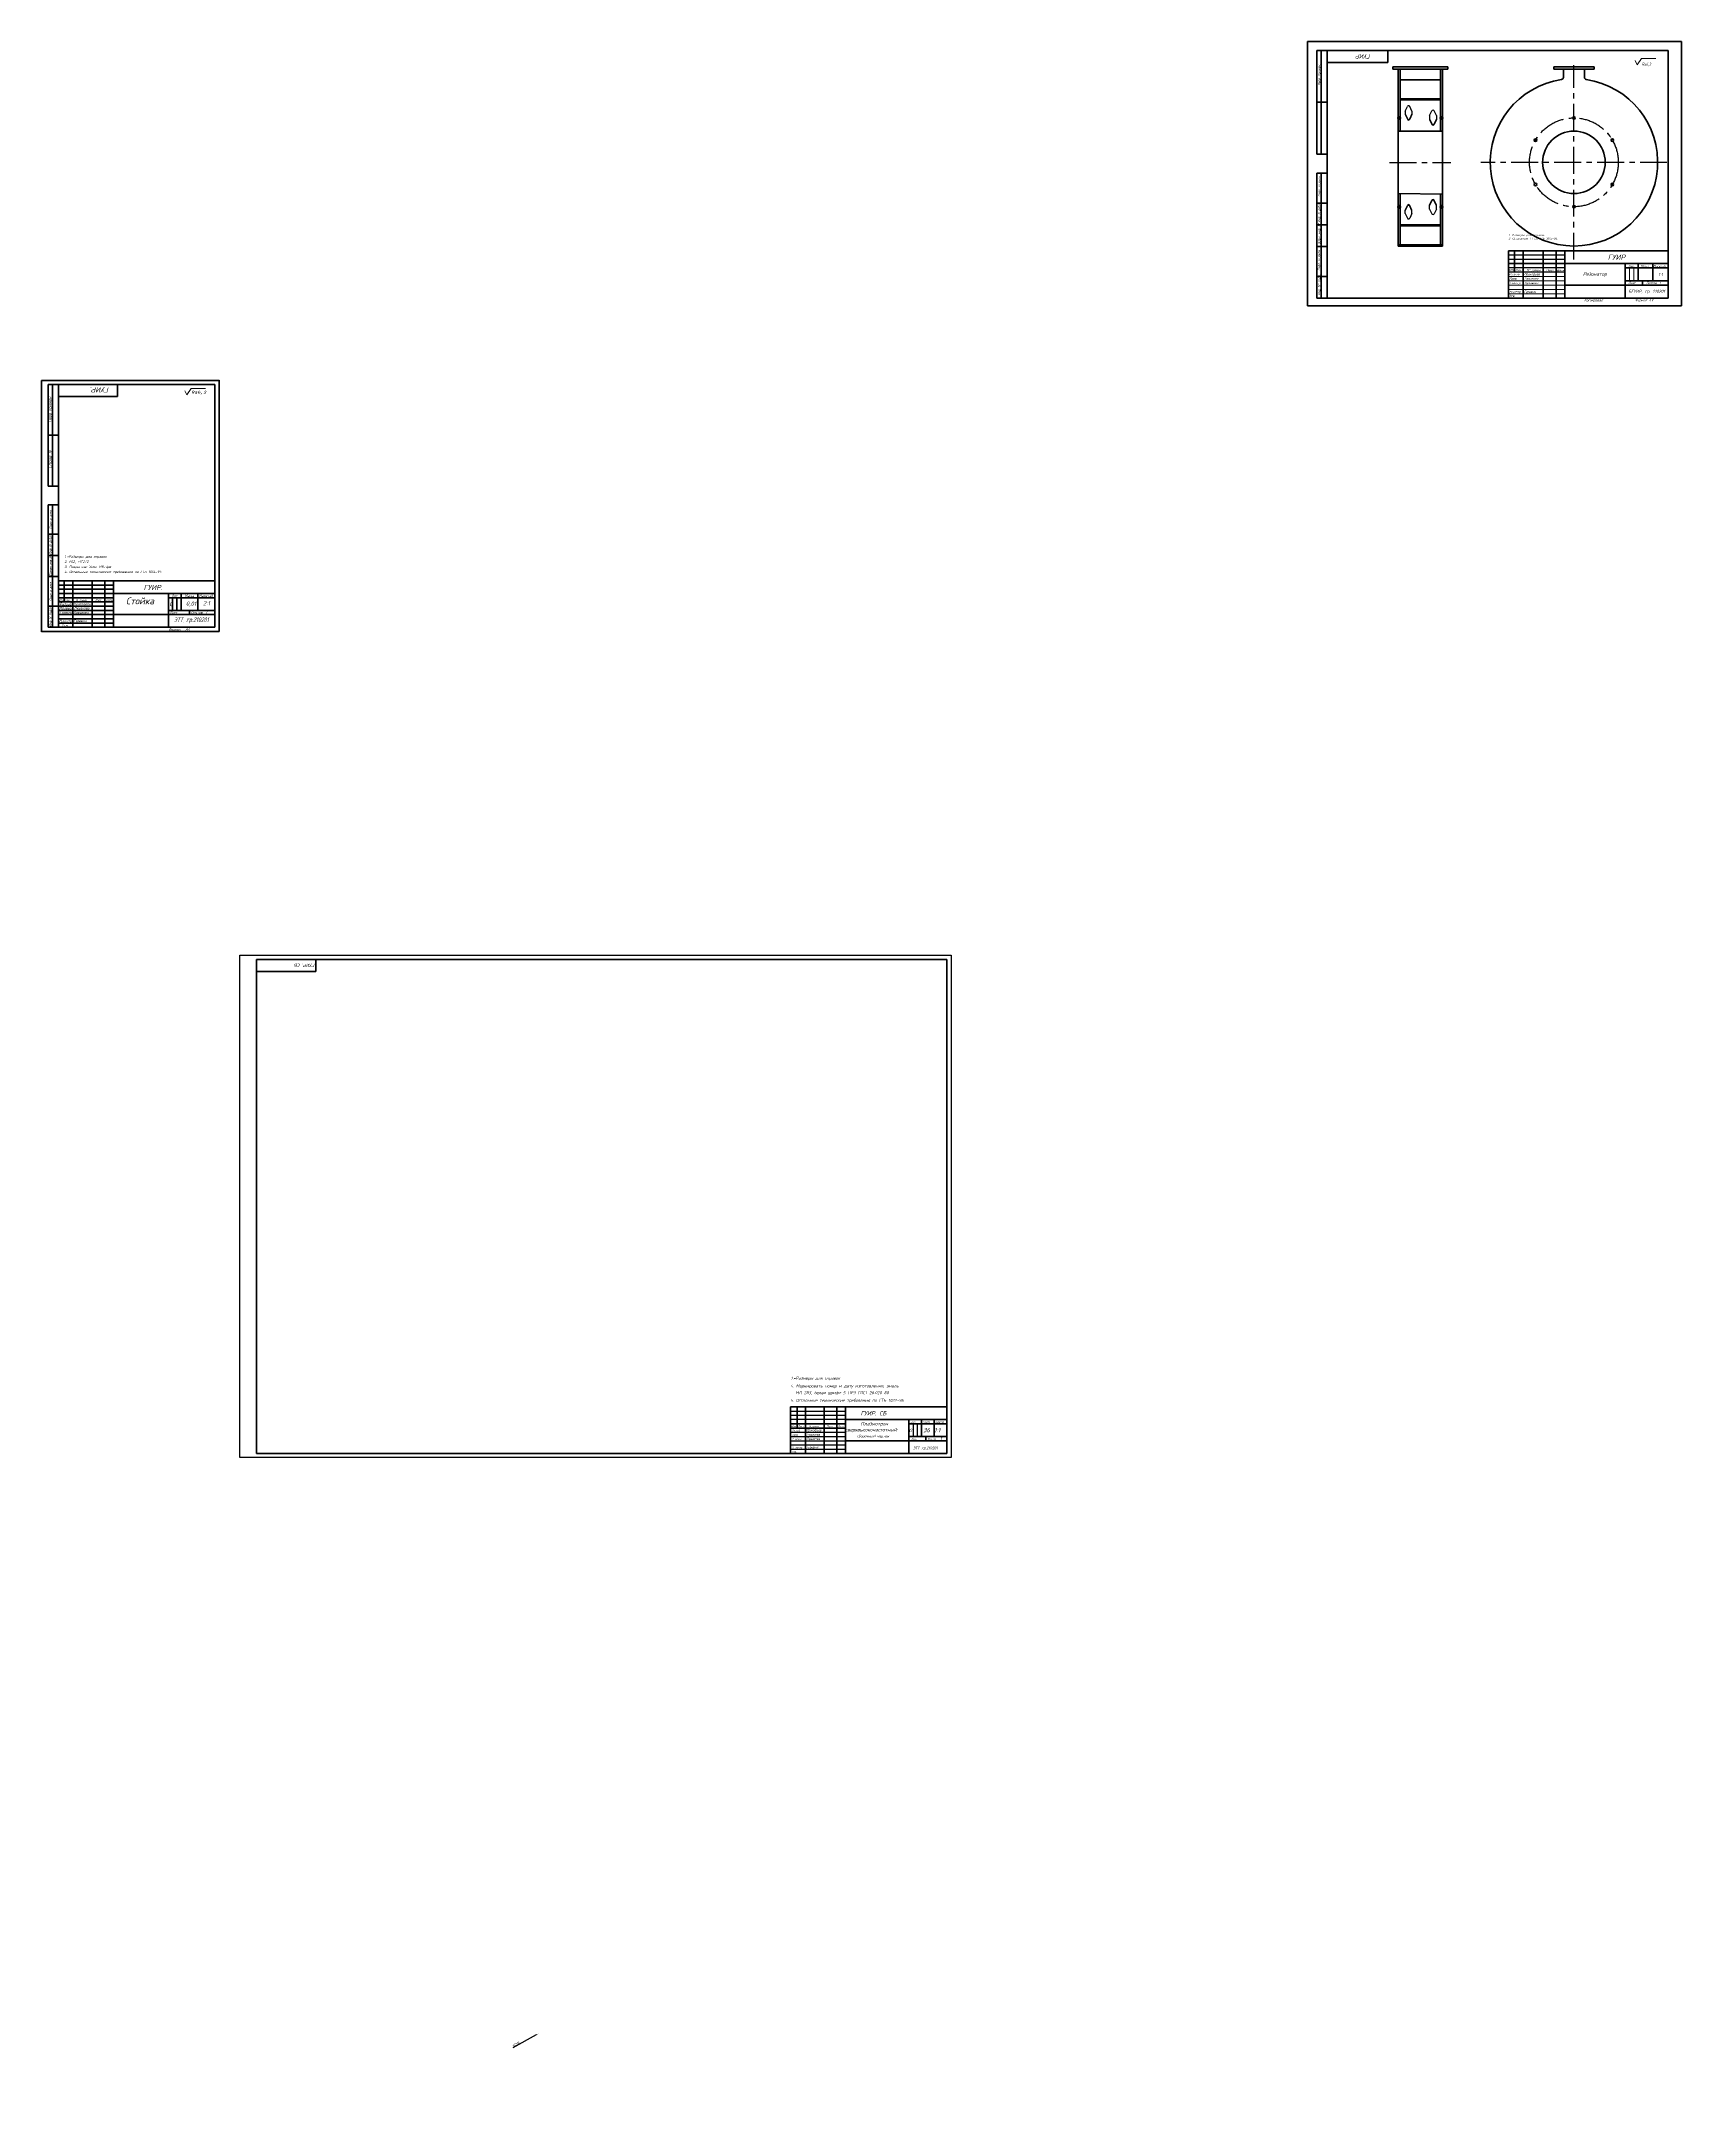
# Model space of a CAD drawing. Header units: millimetres. Extents: x 10739 to 32134, y 609 to 16625.
# Drawn here: x 30195 to 32134, y 1461 to 3912 of the extents above; entities that cross this region are included whole.
import ezdxf
from ezdxf.enums import TextEntityAlignment as Align

# ---------------------------------------------------------------- set-up
doc = ezdxf.new("R2010")
doc.units = ezdxf.units.MM
doc.linetypes.add('CENTER', pattern=[50.8, 31.75, -6.35, 6.35, -6.35])
doc.linetypes.add('K5LT32770', pattern=[0])
for name, color, linetype in [('Razmer', 3, 'Continuous'), ('разм', 3, 'Continuous'), ('РАМКА', 7, 'Continuous'), ('Текст', 3, 'Continuous')]:
    doc.layers.add(name, color=color, linetype=linetype)
for name, color, linetype, lineweight in [('Основная', 7, 'Continuous', 40), ('разьеры', 10, 'Continuous', 25), ('тонкая', 7, 'Continuous', 20), ('тонкая-текст-02', 4, 'Continuous', 20)]:
    doc.layers.add(name, color=color, linetype=linetype, lineweight=lineweight)
doc.styles.add('6', font='cour.ttf', dxfattribs={"oblique": 15, "height": 3.5})
doc.styles.add('ADRF1', font='romans', dxfattribs={"oblique": 15})
doc.styles.add('ISOCPEUR', font='isocpeur.ttf', dxfattribs={"oblique": 15})
doc.styles.add('KTEXTSTYLE', font='GOST_AU.SHX', dxfattribs={"width": 0.96, "height": 5})
doc.styles.get("Standard").update_dxf_attribs({"font": 'arial.ttf'})
doc.dimstyles.new('ISO-25', dxfattribs={"dimtxt": 2.5, "dimasz": 2.5, "dimexe": 1.25, "dimexo": 0.625, "dimtad": 1, "dimtxsty": 'Standard', "dimcen": 2.5, "dimadec": 0, "dimazin": 0, "dimtfac": 1, "dimtmove": 0, "dimatfit": 3, "dimfxl": 1, "dimarcsym": 0})

# ---------------------------------------------------------------- blocks, each defined once
blk = doc.blocks.new('*U135')
at = {"lineweight": 60}
blk.add_circle((0, 0), 1.5, dxfattribs=at)
blk = doc.blocks.new('*U136')
at = {"color": 0, "linetype": 'ByBlock', "lineweight": -2, "transparency": 16777216}
for p, rotation in [((13393.3, 1608.4), 120), ((13445.8, 1608.4), 60.00000000000001), ((13367.1, 1562.9), 180), ((13393.3, 1517.5), 239.9999999999999), ((13445.8, 1517.5), 299.9999999999999)]:
    blk.add_blockref('*U135', p, dxfattribs=dict(at, rotation=rotation))
blk.add_blockref('*U135', (13472.1, 1562.9), dxfattribs=at)
blk = doc.blocks.new('*D230')
at = {"layer": 'Defpoints', "color": 0, "lineweight": 25, "transparency": 16777216}
for p in [(30782.1, 1556.7), (30608.8, 1461)]:
    blk.add_point(p, dxfattribs=at)
at = {"layer": 'разьеры', "color": 0, "lineweight": -2, "transparency": 16777216}
blk.add_line((30752.3, 1540.2), (30779.9, 1555.5), dxfattribs=at)
at = {"layer": 'разьеры', "color": 0, "lineweight": 25, "transparency": 16777216}
blk.add_solid([(30779.7, 1555.8), (30780.1, 1555.1), (30782.1, 1556.7)], dxfattribs=at)
at = {"layer": 'разьеры', "color": 0, "lineweight": 25, "transparency": 16777216, "insert": (30755.6, 1544.3), "char_height": 2.5, "attachment_point": 5, "rotation": 28.8867}
blk.add_mtext('%%C396', dxfattribs=at)

msp = doc.modelspace()

# ---------------------------------------------------------------- linework, layer by layer
at = {"color": 0, "lineweight": 40}
for p, q in [((31691.25205, 3599.68719), (31691.25205, 3912.42819)), ((32133.51205, 3912.42819), (32133.51205, 3599.73563)), ((31912.38205, 3599.68719), (31691.25205, 3599.68719)), ((32133.51205, 3599.73563), (31912.38205, 3599.73563)), ((30194.59364, 3214.68491), (30194.59364, 3511.68491)), ((30194.59364, 3511.68491), (30404.59364, 3511.68491)), ((30194.59367, 3214.40856), (30194.59367, 3511.40856)), ((30214.59364, 3506.68491), (30202.59364, 3506.68491)), ((30202.59364, 3506.68491), (30202.59364, 3386.68491)), ((30207.59364, 3386.68491), (30207.59364, 3506.68491)), ((30214.59364, 3219.68491), (30214.59364, 3506.68491)), ((30214.59364, 3506.68491), (30399.59364, 3506.68491)), ((30284.59364, 3492.68491), (30284.59364, 3506.68491)), ((30399.59364, 3506.68491), (30399.59364, 3219.68491)), ((30404.59364, 3214.73091), (30404.59364, 3511.73091)), ((30214.59364, 3492.68491), (30284.59364, 3492.68491)), ((30202.59364, 3446.68491), (30214.59364, 3446.68491)), ((30202.59364, 3386.68491), (30214.59364, 3386.68491)), ((30202.59364, 3219.68491), (30202.59364, 3364.68491)), ((30202.59364, 3364.68491), (30214.59364, 3364.68491)), ((30207.59364, 3219.68491), (30207.59364, 3364.68491)), ((30202.59364, 3329.68491), (30214.59364, 3329.68491)), ((30202.59364, 3304.68491), (30214.59364, 3304.68491)), ((30202.59364, 3279.68491), (30214.59364, 3279.68491)), ((30214.59364, 3274.68491), (30399.59364, 3274.68491)), ((30214.59364, 3269.68491), (30279.59364, 3269.68491)), ((30214.59364, 3264.68491), (30279.59364, 3264.68491)), ((30221.59364, 3249.68491), (30221.59364, 3274.68491)), ((30231.59364, 3274.68491), (30231.59364, 3219.68491)), ((30254.59364, 3219.68491), (30254.59364, 3274.68491)), ((30269.59364, 3274.68491), (30269.59364, 3219.68491)), ((30279.59364, 3219.68491), (30279.59364, 3274.68491)), ((30202.59364, 3244.68491), (30214.59364, 3244.68491)), ((30214.59364, 3259.68491), (30279.59364, 3259.68491)), ((30214.59364, 3254.68491), (30279.59364, 3254.68491)), ((30214.59364, 3249.68491), (30279.59364, 3249.68491)), ((30214.59364, 3244.68491), (30279.59364, 3244.68491)), ((30214.59364, 3239.68491), (30279.59364, 3239.68491)), ((30279.59364, 3259.68491), (30399.59364, 3259.68491)), ((30344.59364, 3259.68491), (30344.59364, 3219.68491)), ((30344.59364, 3254.68491), (30399.59364, 3254.68491)), ((30344.59364, 3239.68491), (30399.59364, 3239.68491)), ((30349.59364, 3254.68491), (30349.59364, 3239.68491)), ((30354.59364, 3254.68491), (30354.59364, 3239.68491)), ((30359.59364, 3259.68491), (30359.59364, 3239.68491)), ((30369.59364, 3239.68491), (30369.59364, 3234.68491)), ((30379.59364, 3259.68491), (30379.59364, 3239.68491)), ((30404.59364, 3214.68491), (30194.59364, 3214.68491)), ((30214.59364, 3219.68491), (30202.59364, 3219.68491)), ((30214.59364, 3234.68491), (30279.59364, 3234.68491)), ((30214.59364, 3229.68491), (30279.59364, 3229.68491)), ((30214.59364, 3224.68491), (30279.59364, 3224.68491)), ((30399.59364, 3219.68491), (30214.59364, 3219.68491)), ((30279.59364, 3234.68491), (30399.59364, 3234.68491))]:
    msp.add_line(p, q, dxfattribs=at)
at = {"lineweight": 60}
for p, q in [((31691.25205, 3912.42819), (32133.51205, 3912.42819)), ((31982.56487, 3879.74581), (31982.56487, 3882.24581)), ((31982.56487, 3882.24581), (32030.06487, 3882.24581)), ((32018.81487, 3879.74581), (31982.56487, 3879.74581)), ((31993.81487, 3869.88131), (31993.81487, 3879.74581)), ((32018.81487, 3879.74581), (32018.81487, 3869.88131)), ((32030.06487, 3879.74581), (32018.81487, 3879.74581)), ((32030.06487, 3882.24581), (32030.06487, 3879.74581)), ((31798.46148, 3732.49581), (31798.46148, 3806.49581)), ((31850.96148, 3731.99581), (31850.96148, 3806.49581))]:
    msp.add_line(p, q, dxfattribs=at)
at = {"lineweight": 50}
for p, q in [((31792.21148, 3879.74581), (31792.21148, 3882.24581)), ((31792.21148, 3882.24581), (31824.71148, 3882.24581)), ((31792.21148, 3879.74581), (31798.46148, 3879.74581)), ((31798.46148, 3867.24581), (31798.46148, 3879.74581)), ((31798.46148, 3879.74581), (31850.96148, 3879.74581)), ((31800.96148, 3806.49581), (31800.96148, 3879.74581)), ((31857.21148, 3882.24581), (31824.71148, 3882.24581)), ((31848.46148, 3806.49581), (31848.46148, 3879.74581)), ((31848.46148, 3879.74581), (31848.46148, 3879.74581)), ((31850.96148, 3867.24581), (31850.96148, 3879.74581)), ((31857.21148, 3879.74581), (31850.96148, 3879.74581)), ((31857.21148, 3879.74581), (31857.21148, 3882.24581)), ((31798.46148, 3826.99581), (31798.46148, 3867.24581)), ((31800.96148, 3867.24581), (31824.71148, 3867.24581)), ((31800.96148, 3867.24581), (31824.71148, 3867.24581)), ((31848.46148, 3867.24581), (31824.71148, 3867.24581)), ((31848.46148, 3867.24581), (31824.71148, 3867.24581)), ((31850.96148, 3826.99581), (31850.96148, 3867.24581)), ((31798.46148, 3806.49581), (31798.46148, 3826.99581)), ((31824.71148, 3844.74581), (31800.96148, 3844.74581)), ((31800.96148, 3843.49581), (31824.71148, 3843.49581)), ((31824.71148, 3844.74581), (31848.46148, 3844.74581)), ((31848.46148, 3843.49581), (31824.71148, 3843.49581)), ((31850.96148, 3806.99581), (31850.96148, 3826.99581)), ((31798.46148, 3806.49581), (31850.96148, 3806.49581)), ((31839.79199, 3813.49581), (31839.71148, 3813.49581)), ((31850.96148, 3806.99581), (31850.96148, 3806.49581)), ((31798.46148, 3732.49581), (31798.46148, 3711.99581)), ((31798.46148, 3732.49581), (31850.96148, 3731.99581)), ((31800.96148, 3732.49581), (31800.96148, 3671.74581)), ((31848.46148, 3732.01962), (31848.46148, 3671.74581)), ((31850.96148, 3731.99581), (31850.96148, 3711.99581)), ((31798.46148, 3711.99581), (31798.46148, 3670.49581)), ((31800.96148, 3705.49581), (31800.96148, 3695.49581)), ((31839.79199, 3725.49581), (31839.71148, 3725.49581)), ((31850.96148, 3711.99581), (31850.96148, 3670.49581)), ((31798.46148, 3694.24581), (31798.46148, 3695.49581)), ((31800.96148, 3695.49581), (31824.71148, 3695.49581)), ((31824.71148, 3694.24581), (31800.96148, 3694.24581)), ((31848.46148, 3695.49581), (31824.71148, 3695.49581)), ((31824.71148, 3694.24581), (31848.46148, 3694.24581)), ((31850.96148, 3694.24581), (31850.96148, 3695.49581)), ((31798.46148, 3671.74581), (31824.71148, 3671.74581)), ((31798.46148, 3671.74581), (31798.46148, 3671.74581)), ((31798.46148, 3670.49581), (31850.96148, 3670.49581)), ((31800.96148, 3671.74581), (31824.71148, 3671.74581)), ((31850.96148, 3671.74581), (31824.71148, 3671.74581)), ((31850.96148, 3671.74581), (31824.71148, 3671.74581))]:
    msp.add_line(p, q, dxfattribs=at)
at = {"linetype": 'CENTER', "lineweight": 25}
for p, q in [((32006.31487, 3654.49581), (32006.31487, 3884.49581)), ((31788.46148, 3769.49581), (31860.96148, 3769.49581)), ((32116.31487, 3769.49581), (31896.31487, 3769.49581))]:
    msp.add_line(p, q, dxfattribs=at)
at = {"color": 7}
for p, q in [((31806.84073, 3829.99581), (31809.43854, 3835.6244)), ((31806.84073, 3829.99581), (31806.84073, 3825.99581)), ((31806.84073, 3826.99581), (31809.83807, 3820.57292)), ((31806.84073, 3825.99581), (31809.43854, 3820.36722)), ((31810.80048, 3836.49581), (31810.88098, 3836.49581)), ((31814.84073, 3826.99581), (31811.84338, 3820.57292)), ((31814.84073, 3829.99581), (31812.24292, 3835.6244)), ((31814.84073, 3825.99581), (31812.24292, 3820.36722)), ((31814.84073, 3829.99581), (31814.84073, 3825.99581)), ((31835.75173, 3824.69473), (31838.34954, 3830.32332)), ((31835.75173, 3824.69473), (31835.75173, 3819.99581)), ((31839.71148, 3831.19473), (31839.79199, 3831.19473)), ((31843.75173, 3824.69473), (31841.15392, 3830.32332)), ((31843.75173, 3824.69473), (31843.75173, 3819.99581)), ((31810.74426, 3819.99581), (31810.9372, 3819.99581)), ((31810.80048, 3819.49581), (31810.88098, 3819.49581)), ((31835.75173, 3820.99581), (31838.74908, 3814.57292)), ((31835.75173, 3819.99581), (31838.34954, 3814.36722)), ((31843.75173, 3820.99581), (31840.75439, 3814.57292)), ((31843.75173, 3819.99581), (31841.15392, 3814.36722)), ((31806.84073, 3712.99581), (31809.43854, 3718.6244)), ((31806.84073, 3711.99581), (31809.83807, 3718.41869)), ((31806.84073, 3708.99581), (31806.84073, 3712.99581)), ((31806.84073, 3708.99581), (31809.43854, 3703.36722)), ((31810.74426, 3718.99581), (31810.9372, 3718.99581)), ((31810.80048, 3719.49581), (31810.88098, 3719.49581)), ((31810.80048, 3702.49581), (31810.88098, 3702.49581)), ((31814.84073, 3711.99581), (31811.84338, 3718.41869)), ((31814.84073, 3712.99581), (31812.24292, 3718.6244)), ((31814.84073, 3708.99581), (31812.24292, 3703.36722)), ((31814.84073, 3708.99581), (31814.84073, 3712.99581)), ((31835.75173, 3718.99581), (31838.34954, 3724.6244)), ((31835.75173, 3717.99581), (31838.74908, 3724.41869)), ((31835.75173, 3714.29688), (31835.75173, 3718.99581)), ((31835.75173, 3714.29688), (31838.34954, 3708.6683)), ((31839.71148, 3707.79688), (31839.79199, 3707.79688)), ((31843.75173, 3717.99581), (31840.75439, 3724.41869)), ((31843.75173, 3718.99581), (31841.15392, 3724.6244)), ((31843.75173, 3714.29688), (31841.15392, 3708.6683)), ((31843.75173, 3714.29688), (31843.75173, 3718.99581))]:
    msp.add_line(p, q, dxfattribs=at)
at = {"linetype": 'CENTER', "lineweight": 25, "ltscale": 0.25}
for p, q in [((31797.46148, 3821.99581), (31801.96148, 3821.99581)), ((31847.46148, 3821.99581), (31851.96148, 3821.99581)), ((31797.46148, 3716.99581), (31801.96148, 3716.99581)), ((31847.46148, 3716.99581), (31851.96148, 3716.99581))]:
    msp.add_line(p, q, dxfattribs=at)
at = {"color": 7, "lineweight": 60}
for p, q in [((31798.46148, 3823.49581), (31800.96148, 3823.49581)), ((31798.46148, 3820.49581), (31800.96148, 3820.49581)), ((31850.96148, 3823.49581), (31848.46148, 3823.49581)), ((31850.96148, 3820.49581), (31848.46148, 3820.49581)), ((31798.46148, 3718.49581), (31800.96148, 3718.49581)), ((31798.46148, 3715.49581), (31800.96148, 3715.49581)), ((31850.96148, 3718.49581), (31848.46148, 3718.49581)), ((31850.96148, 3715.49581), (31848.46148, 3715.49581))]:
    msp.add_line(p, q, dxfattribs=at)
for p, q in [((31995.40991, 3659.8928), (31929.07091, 3659.8928)), ((31995.40991, 3654.7898), (31929.07091, 3654.7898)), ((31995.40991, 3644.5838), (31929.07091, 3644.5838)), ((31995.40991, 3639.4808), (31929.07091, 3639.4808)), ((32066.85191, 3608.8628), (32066.85191, 3608.8628))]:
    msp.add_line(p, q)
at = {"linetype": 'CENTER', "lineweight": 25}
msp.add_circle((32006.31487, 3769.49581), 52.5, dxfattribs=at)
at = {"lineweight": 60}
msp.add_circle((32006.31487, 3769.49581), 37, dxfattribs=at)
for centre, radius, start, end in [((32006.31487, 3769.49581), 99, 98.4984845, 81.5015155), ((31991.31487, 3869.88131), 2.5, 278.4984845, 0), ((32021.31487, 3869.88131), 2.5, 180, 261.5015155)]:
    msp.add_arc(centre, radius, start, end, dxfattribs=at)
at = {"color": 7}
for centre, radius, start, end in [((31810.80048, 3834.99581), 1.5, 90, 155.22485943), ((31810.88098, 3834.99581), 1.5, 24.77514057, 90), ((31839.71148, 3829.69473), 1.5, 90, 155.22485943), ((31839.79199, 3829.69473), 1.5, 24.77514057, 90), ((31810.80048, 3820.99581), 1.5, 204.77514057, 270), ((31810.74426, 3820.99581), 1, 205.01689348, 270), ((31810.88098, 3820.99581), 1.5, 270, 335.22485943), ((31810.9372, 3820.99581), 1, 270, 334.98310652), ((31839.71148, 3814.99581), 1.5, 204.77514057, 270), ((31839.68666, 3815.02336), 1.04017, 205.66060579, 278.93435485), ((31839.79199, 3814.99581), 1.5, 270, 335.22485943), ((31839.8482, 3814.99581), 1, 270, 334.98310652), ((31810.80048, 3717.99581), 1.5, 90, 155.22485943), ((31810.80048, 3703.99581), 1.5, 204.77514057, 270), ((31810.74426, 3717.99581), 1, 90, 154.98310652), ((31810.88098, 3717.99581), 1.5, 24.77514057, 90), ((31810.88098, 3703.99581), 1.5, 270, 335.22485943), ((31810.9372, 3717.99581), 1, 25.01689348, 90), ((31839.71148, 3723.99581), 1.5, 90, 155.22485943), ((31839.71148, 3709.29688), 1.5, 204.77514057, 270), ((31839.68666, 3723.96826), 1.04017, 81.06564515, 154.33939421), ((31839.79199, 3723.99581), 1.5, 24.77514057, 90), ((31839.79199, 3709.29688), 1.5, 270, 335.22485943), ((31839.8482, 3723.99581), 1, 25.01689348, 90)]:
    msp.add_arc(centre, radius, start, end, dxfattribs=at)
at = {"layer": 'Razmer', "color": 7}
for p, q in [((30428.99755, 2237.84293), (30428.99755, 2831.84293)), ((30428.99755, 2831.84293), (31269.99755, 2831.84293)), ((31269.99755, 2831.84293), (31269.99755, 2237.84293)), ((30448.99755, 2237.84293), (30428.99755, 2237.84293)), ((31269.99755, 2237.84293), (30448.99755, 2237.84293)), ((31269.99755, 2242.84293), (31269.99755, 2237.84293))]:
    msp.add_line(p, q, dxfattribs=at)
at = {"layer": 'Основная'}
for p, q in [((31702.49771, 3901.775), (31702.49771, 3779.303)), ((32117.88191, 3901.775), (31702.49771, 3901.775)), ((31707.60071, 3779.303), (31707.60071, 3901.775)), ((31714.74491, 3649.6868), (31714.74491, 3901.775)), ((31786.18691, 3887.4866), (31786.18691, 3901.775)), ((32117.88191, 3608.8628), (32117.88191, 3901.775)), ((31786.18691, 3887.4866), (31714.74491, 3887.4866)), ((31714.74491, 3840.539), (31702.49771, 3840.539)), ((31714.74491, 3779.303), (31702.49771, 3779.303)), ((31702.49771, 3608.8628), (31702.49771, 3756.8498)), ((31714.74491, 3756.8498), (31702.49771, 3756.8498)), ((31707.60071, 3608.8628), (31707.60071, 3756.8498)), ((31714.74491, 3721.1288), (31702.49771, 3721.1288)), ((31714.74491, 3695.6138), (31702.49771, 3695.6138)), ((31714.74491, 3670.0988), (31702.49771, 3670.0988)), ((31929.07091, 3664.9958), (31929.07091, 3608.8628)), ((32117.88191, 3664.9958), (31929.07091, 3664.9958)), ((31936.21511, 3639.4808), (31936.21511, 3664.9958)), ((31946.42111, 3664.9958), (31946.42111, 3608.8628)), ((31969.89491, 3608.8628), (31969.89491, 3664.9958)), ((31985.20391, 3664.9958), (31985.20391, 3608.8628)), ((31995.40991, 3664.9958), (31995.40991, 3608.8628)), ((31714.74491, 3634.3778), (31702.49771, 3634.3778)), ((31714.74491, 3608.8628), (31714.74491, 3649.6868)), ((31929.07091, 3649.6868), (32117.88191, 3649.6868)), ((32066.85191, 3649.6868), (32066.85191, 3608.8628)), ((32066.85191, 3644.5838), (32117.88191, 3644.5838)), ((32117.88191, 3629.2748), (32066.85191, 3629.2748)), ((32082.16091, 3649.6868), (32082.16091, 3629.2748)), ((32087.26391, 3629.2748), (32087.26391, 3624.1718)), ((32099.51111, 3649.6868), (32099.51111, 3629.2748)), ((32117.88191, 3608.8628), (31702.49771, 3608.8628)), ((32117.88191, 3624.1718), (31995.40991, 3624.1718))]:
    msp.add_line(p, q, dxfattribs=at)
at = {"layer": 'РАМКА', "color": 7, "lineweight": 60}
for p, q in [((30448.99755, 2826.84293), (31264.99755, 2826.84293)), ((30448.99755, 2242.84293), (30448.99755, 2826.84293)), ((30518.99755, 2812.84293), (30518.99755, 2826.84293)), ((31264.99755, 2826.84293), (31264.99755, 2242.84293)), ((30448.99755, 2812.84293), (30518.99755, 2812.84293)), ((31079.99755, 2297.84293), (31079.99755, 2242.84293)), ((31264.99755, 2297.84293), (31079.99755, 2297.84293)), ((31087.99755, 2297.84293), (31087.99755, 2272.84293)), ((31097.99755, 2297.84293), (31097.99755, 2242.84293)), ((31119.99755, 2297.84293), (31119.99755, 2242.84293)), ((31134.99755, 2297.84293), (31134.99755, 2242.84293)), ((31144.99755, 2297.84293), (31144.99755, 2242.84293)), ((31144.99755, 2282.84293), (31264.99755, 2282.84293)), ((31219.99755, 2282.84293), (31219.99755, 2242.84293)), ((31234.99755, 2282.84293), (31234.99755, 2262.84293)), ((31249.99755, 2282.84293), (31249.99755, 2262.84293)), ((31079.99755, 2277.84293), (31144.99755, 2277.84293)), ((31079.99755, 2272.84293), (31144.99755, 2272.84293)), ((31144.99755, 2257.84293), (31264.99755, 2257.84293)), ((31219.99755, 2277.84293), (31264.99755, 2277.84293)), ((31219.99755, 2262.84293), (31264.99755, 2262.84293)), ((31239.99755, 2262.84293), (31239.99755, 2257.84293)), ((31264.99755, 2242.84293), (30448.99755, 2242.84293))]:
    msp.add_line(p, q, dxfattribs=at)
at = {"layer": 'РАМКА', "color": 7}
for p, q in [((31079.99755, 2292.84293), (31144.99755, 2292.84293)), ((31079.99755, 2287.84293), (31144.99755, 2287.84293)), ((31080.04269, 2283.32975), (31145.04269, 2283.32975)), ((31079.71989, 2257.84336), (31144.71989, 2257.84336)), ((31079.99755, 2267.84293), (31144.99755, 2267.84293)), ((31079.99755, 2262.84293), (31144.99755, 2262.84293)), ((31224.99755, 2277.84293), (31224.99755, 2262.84293)), ((31229.99755, 2277.84293), (31229.99755, 2262.84293)), ((31079.99755, 2252.84293), (31144.99755, 2252.84293)), ((31079.99755, 2247.84293), (31144.99755, 2247.84293))]:
    msp.add_line(p, q, dxfattribs=at)
at = {"layer": 'тонкая'}
for p, q in [((31929.07091, 3634.3778), (31995.40991, 3634.3778)), ((31995.40991, 3629.2748), (31929.07091, 3629.2748)), ((32071.94229, 3644.37081), (32071.94229, 3629.2748)), ((32077.12485, 3644.37081), (32077.12485, 3629.2748)), ((31995.40991, 3624.1718), (31929.07091, 3624.1718))]:
    msp.add_line(p, q, dxfattribs=at)
for points in [[(31929.07091, 3619.0688), (31995.40991, 3619.0688)], [(31929.07091, 3613.9658), (31995.40991, 3613.9658)]]:
    msp.add_lwpolyline(points, dxfattribs=at)
at = {"layer": 'тонкая-текст-02', "color": 7, "linetype": 'K5LT32770', "lineweight": 20}
for p, q in [((32078.68837, 3889.73067), (32081.18837, 3884.73067)), ((32081.18837, 3884.73067), (32086.18837, 3892.23067)), ((32086.18837, 3892.23067), (32103.18837, 3892.23067))]:
    msp.add_line(p, q, dxfattribs=at)
at = {"layer": 'тонкая-текст-02', "color": 7, "lineweight": 20}
for p, q in [((30364.02836, 3499.44773), (30366.52836, 3494.44773)), ((30366.52836, 3494.44773), (30371.52836, 3501.94773)), ((30371.52836, 3501.94773), (30388.52836, 3501.94773))]:
    msp.add_line(p, q, dxfattribs=at)

# ---------------------------------------------------------------- block references
at = {"lineweight": 60, "rotation": 89.99999999999999}
msp.add_blockref('*U136', (33569.25972, -9650.05932), dxfattribs=at)

# ---------------------------------------------------------------- texts
at = {"color": 0, "lineweight": 40, "style": 'ISOCPEUR', "oblique": 15}
for s, height, p, p2 in [('Перв примен', 3.8523497, (30206.53355, 3462.08923), (30206.53355, 3492.13756)), ('Подп и дата', 2.7654263, (30206.74016, 3335.90896), (30206.74016, 3358.03237)), ('Инв N дубл', 3.250918, (30206.56031, 3305.27832), (30206.56031, 3328.03475)), ('Взамен инв N', 2.6615702, (30206.56031, 3280.32636), (30206.56031, 3303.08279)), ('Подп и дата', 2.7654263, (30206.74016, 3250.90896), (30206.74016, 3273.03237)), ('Инв N подл', 3.229948, (30206.74016, 3220.09609), (30206.74016, 3242.70573))]:
    msp.add_text(s, height=height, rotation=90, dxfattribs=at).set_placement(p, p2, align=Align.ALIGNED)
at = {"color": 0, "style": 'ISOCPEUR', "oblique": 15}
msp.add_text('Справ N', height=4.153739, rotation=90, dxfattribs=at).set_placement((30206.84581, 3407.73711), (30206.84581, 3428.5058), align=Align.ALIGNED)
at = {"color": 0, "lineweight": 40, "style": 'ISOCPEUR', "oblique": 15}
for s, height, p, p2 in [('Изм', 2.38948, (30215.27955, 3250.68673), (30220.65588, 3250.68673)), ('Провер', 3.334158, (30215.70071, 3240.45504), (30230.0376, 3240.45504)), ('Разраб', 3.177024, (30215.89984, 3245.56044), (30230.0376, 3245.56044)), ('Т.контр', 3.069818, (30215.50159, 3235.59275), (30230.23672, 3235.59275)), ('Лист', 2.654978, (30222.27178, 3250.66584), (30230.23672, 3250.66584)), ('N докум', 2.588603, (30235.41393, 3250.66584), (30248.35694, 3250.66584)), ('Подп', 2.33455, (30258.31311, 3250.66584), (30265.0833, 3250.66584)), ('Дата', 2.166931, (30270.85788, 3250.66584), (30278.22544, 3250.66584)), ('Лист', 2.802709, (30346.34817, 3235.70223), (30354.75629, 3235.70223)), ('Лит', 2.688645, (30348.69462, 3255.52538), (30355.14737, 3255.52538)), ('Масса', 3.01234, (30363.75103, 3255.52538), (30374.89669, 3255.52538)), ('Листов', 3.110829, (30371.18147, 3235.70223), (30384.86912, 3235.70223)), ('Масштаб', 2.933068, (30380.74944, 3255.52538), (30397.17462, 3255.52538)), ('Н.контр', 3.069818, (30215.50159, 3225.62506), (30230.23672, 3225.62506)), ('Утв', 2.820914, (30218.48844, 3220.51966), (30225.25863, 3220.51966))]:
    msp.add_text(s, height=height, dxfattribs=at).set_placement(p, p2, align=Align.ALIGNED)
for s, p in [('Формат', (30344.59364, 3215.68491)), ('A4', (30364.59364, 3215.68491))]:
    msp.add_text(s, height=3, dxfattribs=at).set_placement(p)
at = {"color": 0, "lineweight": 40, "insert": (30274.68179, 3497.37479), "char_height": 3, "attachment_point": 1, "rotation": 180, "style": 'ISOCPEUR'}
msp.add_mtext('{\\H2x;\\W0.965;ГУИР.}', dxfattribs=at)
at = {"color": 0, "lineweight": 40, "attachment_point": 1, "style": 'ISOCPEUR'}
for s, insert, char_height in [('{\\H2x;\\W0.965;ГУИР.}', (30315.23639, 3269.75714), 3), ('{\\H1.4x;\\W0.965;Лушакова }', (30232.3924, 3238.72099), 2), ('{\\H1.4x;\\W0.965;Лушакова }', (30233.05814, 3243.72099), 2), ('{\\H1.4x;\\Q15;\\W0.965;2:1}', (30385.49742, 3250.58367), 3.5), ('{\\H1.4x;\\Q15;\\W0.965;1}', (30388.6038, 3239.39627), 2.5), ('{\\H1.4x;\\W0.965;Гуревич }', (30232.3924, 3228.72099), 2), ('{\\H2.8x;\\W0.734;ЭТТ\\H0.35714x;\\W1;\\C7;,\\H2.8x;\\W0.734;\\C0; гр.210201}', (30351.19501, 3231.46492), 2)]:
    msp.add_mtext(s, dxfattribs=dict(at, insert=insert, char_height=char_height))
for s, insert, char_height, width in [('{\\H1.4x;\\W0.965;Прокофьев}', (30232.54642, 3248.99532), 2, 19.0739928), ('{\\H2x;\\W0.965;Стойка}', (30294.4801, 3254.91112), 4, 33.0109445), ('{\\H1.4x;\\Q15;\\W0.965;O}', (30345.45494, 3249.53995), 3.5, 8.8811705), ('{\\H1.4x;\\Q15;\\W0.965;0,01}', (30365.4196, 3250.13544), 3.5, 8.8811705)]:
    msp.add_mtext(s, dxfattribs=dict(at, insert=insert, char_height=char_height, width=width))
at = {"layer": 'Razmer', "color": 7, "style": 'ADRF1', "oblique": 15}
for s, height, p in [('1.*Размеры для справок', 3.5, (31080.54345, 2330.08957)), ('5. Остальные технические требования по СТБ 1022-96', 3.5, (31079.99755, 2303.84293)), ('4. Маркировать номер и дату изготовления, эмаль', 3.5, (31079.99755, 2320.84293)), ('  МЛ-283, белая шрифт 5-ПР3 ГОСТ 26.020-80', 3.5, (31080.99755, 2312.84293)), ('Плазмотрон', 4, (31162.99755, 2275.84293)), ('сверхвысокочастотный', 4, (31144.99755, 2268.84293)), ('сборочный чертеж', 3, (31158.99755, 2261.84293))]:
    msp.add_text(s, height=height, dxfattribs=at).set_placement(p)
at = {"layer": 'разм', "color": 7, "style": 'ADRF1', "oblique": 15}
for s, p in [('2. Н12, +IT2/2', (30221.76238, 3295.78759)), ('3. Покрытие: Хим. Н9.гфж', (30221.76238, 3289.78759)), ('4. Остальные технические требования по СТБ 1014-95', (30221.76238, 3283.78759)), ('1.*Размеры для справок', (30221.82932, 3301.72768))]:
    msp.add_text(s, height=3, dxfattribs=at).set_placement(p)
at = {"layer": 'РАМКА', "color": 7, "style": 'ADRF1', "oblique": 15}
for s, p in [('Лит.', (31221.99755, 2278.84293)), ('Масса', (31236.99755, 2278.84293)), ('Масштаб', (31249.99755, 2278.84293)), ('Изм.', (31080.99755, 2273.84293)), ('Разраб.', (31081.99755, 2268.84293)), ('Пров.', (31081.99755, 2263.84293)), ('Т. контр.', (31081.99755, 2258.84293)), ('Лист', (31088.99755, 2273.84293)), ('N докум.', (31101.99755, 2273.84293)), ('Подп.', (31122.99755, 2273.84293)), ('Дата', (31135.99755, 2273.84293)), ('Лист', (31222.99755, 2258.84293)), ('Листов', (31241.99755, 2258.84293)), ('Утв.', (31081.99755, 2243.84293)), ('Н. контр.', (31081.99755, 2248.84293))]:
    msp.add_text(s, height=2, dxfattribs=at).set_placement(p)
at = {"layer": 'Текст', "style": 'ISOCPEUR', "oblique": 15}
for s, p in [('Перв. примен.', (31706.32793, 3860.45346)), ('Подп. и дата', (31706.14509, 3729.05926)), ('Инв. N дубл.', (31706.39476, 3698.41585)), ('Взам. инв. N%%d', (31706.39476, 3672.97508)), ('Подп. и дата', (31706.09383, 3641.55634)), ('Инв. N%%d подл.', (31706.39476, 3612.50372))]:
    msp.add_text(s, height=2.5515, rotation=90, dxfattribs=at).set_placement(p)
for s, height, p in [('Изм', 2.5515, (31929.62727, 3641.12613)), ('Разраб.', 2.5515, (31929.74583, 3635.76702)), ('Пров.', 2.5515, (31930.05293, 3630.83537)), ('Т.контр.', 2.5515, (31930.05293, 3625.53344)), ('Лист', 2.5515, (31937.25703, 3640.97273)), ('N%%d докум. ', 2.5515, (31950.58357, 3640.86245)), ('Подп.', 2.5515, (31973.52525, 3640.97273)), ('Дата', 2.5515, (31986.23285, 3640.97273)), ('Лит.', 2.5515, (32070.64647, 3645.67093)), ('Лист', 2.5515, (32070.64647, 3625.65301)), ('Масса', 2.5515, (32085.31708, 3645.67093)), ('Листов  1', 2.5515, (32091.7978, 3625.65301)), ('Масштаб', 2.5515, (32100.2099, 3645.67093)), ('Утв.', 2.5515, (31930.05293, 3610.28381)), ('Н.контр.', 2.5515, (31930.05293, 3615.40682)), ('Копировал', 3.0618, (32018.40967, 3605.03555)), ('Формат А3', 2.80665, (32078.55217, 3605.03555))]:
    msp.add_text(s, height=height, dxfattribs=at).set_placement(p)
at = {"layer": 'Текст', "color": 7, "style": 'ADRF1', "oblique": 15}
msp.add_text('ГУИР. СБ', height=4, rotation=180, dxfattribs=at).set_placement((30517.99755, 2821.84293))
for s, height, p in [('ГУИР. СБ', 5, (31162.99755, 2287.84293)), ('Прокофьев', 2.5, (31098.52851, 2269.06154)), ('Лушакова', 2.5, (31098.99755, 2263.84293)), ('Лушакова', 2.5, (31098.99755, 2258.84336)), ('О', 4, (31220.13203, 2267.91289)), ('36', 5, (31236.99755, 2267.84293)), ('1:1', 5, (31249.99755, 2267.84293)), ('1', 4, (31256.98486, 2258.17645)), ('Гуревич', 2.5, (31098.99755, 2248.84293)), ('ЭТТ гр.210201', 3.2, (31225.10465, 2247.63978))]:
    msp.add_text(s, height=height, dxfattribs=at).set_placement(p)
at = {"layer": 'Текст', "insert": (31757.35958, 3894.81206), "char_height": 5.103, "attachment_point": 5, "rotation": 180, "style": 'ISOCPEUR'}
msp.add_mtext_dynamic_manual_height_columns('ГУИР', width=70, gutter_width=1, heights=[0], dxfattribs=at)
at = {"layer": 'Текст', "style": 'ISOCPEUR'}
for s, width, insert, char_height, attachment_point in [('1. Размеры для справок.\\P2. Остальные ТТ по СТБ 1014-95.', 399.0207939, (31928.73517, 3684.82584), 2.5515, 1), ('ГУИР', 120, (32056.64591, 3657.3413), 6.1236, 5), ('Лушакова', 23, (31947.70346, 3626.49977), 2.5515, 4), ('Лушакова', 23, (31947.75446, 3632.05594), 2.5515, 4), ('Прокофьев', 23, (31947.52293, 3636.83742), 2.5515, 4), ('Резонатор', 70, (32031.13091, 3636.9293), 4.0824, 5), ('1:1', 18, (32108.69651, 3636.9293), 3.5721, 5), ('Гуревич', 23, (31947.28705, 3616.0319), 2.5515, 4), ('БГУИР, гр. 210201', 222.094797, (32092.36691, 3616.5173), 3.5721, 5)]:
    msp.add_mtext_dynamic_manual_height_columns(s, width=width, gutter_width=1, heights=[0], dxfattribs=dict(at, insert=insert, char_height=char_height, attachment_point=attachment_point))
at = {"layer": 'тонкая-текст-02', "color": 7, "insert": (32086.49603, 3887.36508), "char_height": 2.5, "attachment_point": 1, "style": 'KTEXTSTYLE'}
msp.add_mtext('\\H3.5;\\W0.965;\\Q15;\\Q15;Ra6,3', dxfattribs=at)
at = {"layer": 'тонкая-текст-02', "color": 7, "lineweight": 40, "insert": (30371.83601, 3499.34022), "char_height": 3.5, "width": 27, "attachment_point": 1, "style": '6'}
msp.add_mtext('Ra6,3', dxfattribs=at)

# ---------------------------------------------------------------- dimensions: what is measured, and where the dimension line sits
at = {"layer": 'разьеры', "lineweight": 25}
dim = msp.add_radius_dim(center=(30608.76961, 1461.03084), mpoint=(30782.13378, 1556.68054), text='%%C396', dimstyle='ISO-25', dxfattribs=at)
dim.commit()
dim.dimension.update_dxf_attribs({"geometry": '*D230', "text_midpoint": (30756.50343, 1542.53959), "dimtype": 164})

doc.saveas('drawing.dxf')
